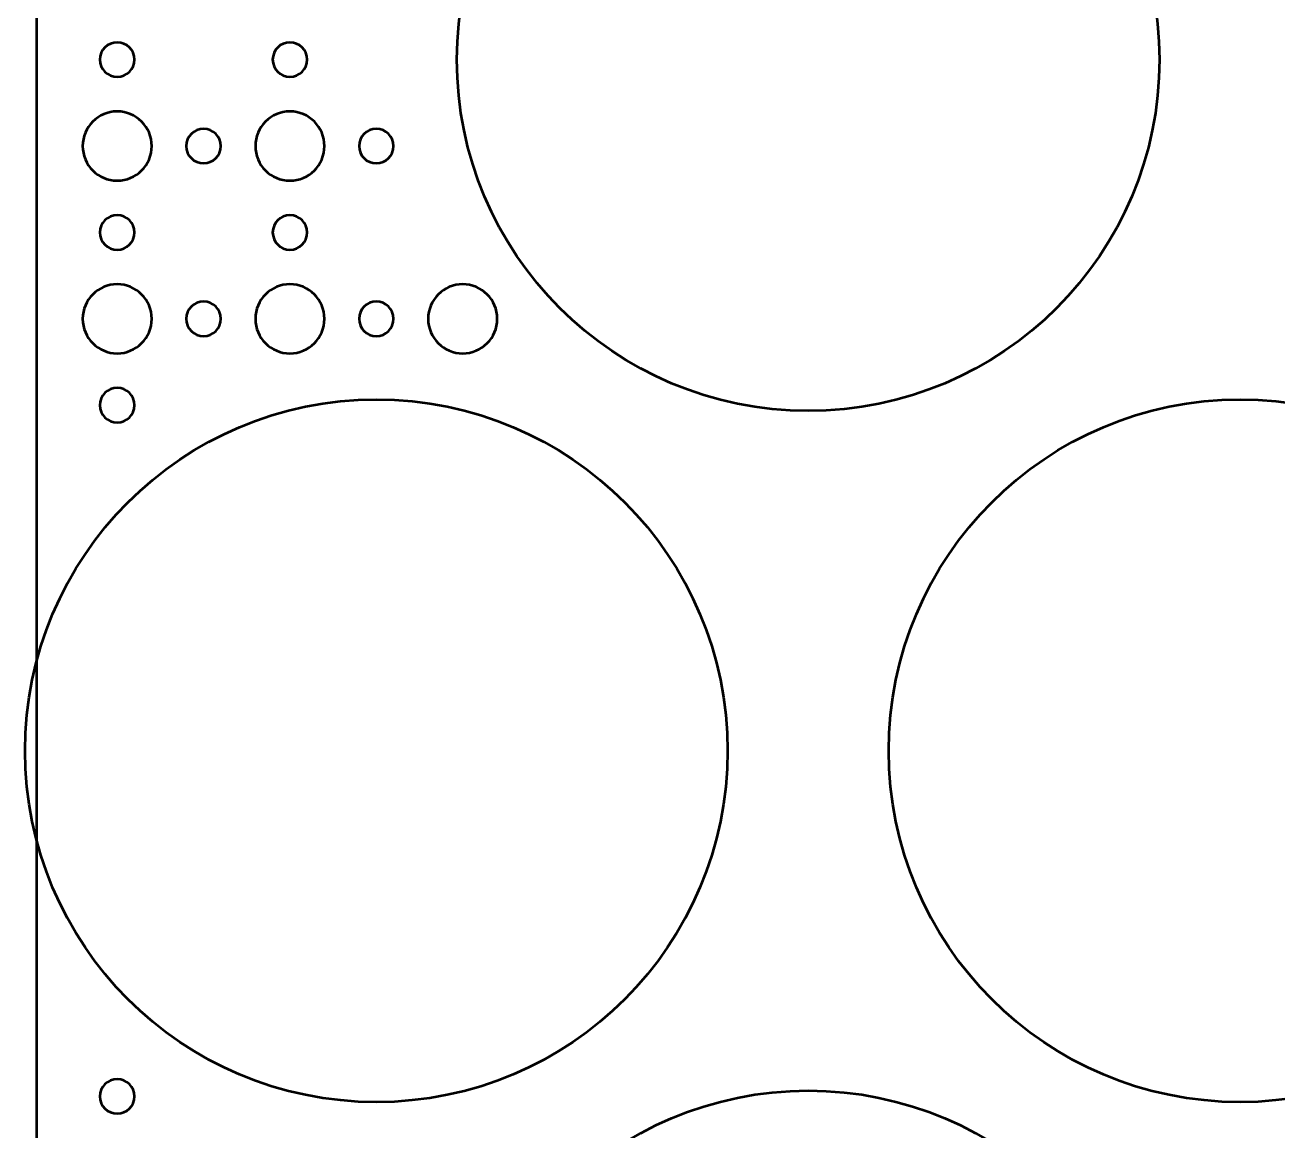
# Model space of a CAD drawing. Header units: centimetres. Extents: x -21.1 to 20.9, y -15.1 to 15.1.
# Drawn here: x -21.05 to -10.17, y -9.3 to 0.3 of the extents above; entities that cross this region are included whole.
import ezdxf

# ---------------------------------------------------------------- set-up
doc = ezdxf.new("R2010")
doc.units = ezdxf.units.CM
doc.header["$MEASUREMENT"] = 0
doc.layers.add('Layer 1', color=7, linetype='Continuous')

msp = doc.modelspace()

# ---------------------------------------------------------------- linework, layer by layer
at = {"layer": 'Layer 1', "lineweight": 53}
for centre in [(-14.25, 0), (-18, -6), (-10.5, -6), (-14.25, -12)]:
    msp.add_ellipse(centre, major_axis=(0, 3.05), ratio=1, dxfattribs=at)
for points, knots in [([(-20.95, -14.45), (-20.95, -14.45), (-20.95, 14.45), (-20.95, 14.45), (-20.95, 14.45), (-20.95, 14.72614), (-20.72614, 14.95), (-20.45, 14.95), (-20.45, 14.95), (-20.45, 14.95), (-0.55, 14.95), (-0.55, 14.95), (-0.55, 14.95), (-0.27386, 14.95), (-0.05, 14.72614), (-0.05, 14.45), (-0.05, 14.45), (-0.05, 14.45), (-0.05, -14.45), (-0.05, -14.45), (-0.05, -14.45), (-0.05, -14.72614), (-0.27386, -14.95), (-0.55, -14.95), (-0.55, -14.95), (-0.55, -14.95), (-20.45, -14.95), (-20.45, -14.95), (-20.45, -14.95), (-20.72614, -14.95), (-20.95, -14.72614), (-20.95, -14.45)], [0, 0, 0, 0, 0.11111111, 0.11111111, 0.11111111, 0.11111111, 0.22222222, 0.22222222, 0.22222222, 0.22222222, 0.33333333, 0.33333333, 0.33333333, 0.33333333, 0.44444444, 0.44444444, 0.44444444, 0.44444444, 0.55555556, 0.55555556, 0.55555556, 0.55555556, 0.66666667, 0.66666667, 0.66666667, 0.66666667, 0.77777778, 0.77777778, 0.77777778, 0.77777778, 1, 1, 1, 1]), ([(-20.1, 0), (-20.1, -0.08284), (-20.16716, -0.15), (-20.25, -0.15), (-20.25, -0.15), (-20.33284, -0.15), (-20.4, -0.08284), (-20.4, 0), (-20.4, 0), (-20.4, 0.08284), (-20.33284, 0.15), (-20.25, 0.15), (-20.25, 0.15), (-20.16716, 0.15), (-20.1, 0.08284), (-20.1, 0)], [0, 0, 0, 0, 0.2, 0.2, 0.2, 0.2, 0.4, 0.4, 0.4, 0.4, 0.6, 0.6, 0.6, 0.6, 1, 1, 1, 1]), ([(-18.6, 0), (-18.6, -0.08284), (-18.66716, -0.15), (-18.75, -0.15), (-18.75, -0.15), (-18.83284, -0.15), (-18.9, -0.08284), (-18.9, 0), (-18.9, 0), (-18.9, 0.08284), (-18.83284, 0.15), (-18.75, 0.15), (-18.75, 0.15), (-18.66716, 0.15), (-18.6, 0.08284), (-18.6, 0)], [0, 0, 0, 0, 0.2, 0.2, 0.2, 0.2, 0.4, 0.4, 0.4, 0.4, 0.6, 0.6, 0.6, 0.6, 1, 1, 1, 1]), ([(-19.95, -0.75), (-19.95, -0.91569), (-20.08431, -1.05), (-20.25, -1.05), (-20.25, -1.05), (-20.41569, -1.05), (-20.55, -0.91569), (-20.55, -0.75), (-20.55, -0.75), (-20.55, -0.58431), (-20.41569, -0.45), (-20.25, -0.45), (-20.25, -0.45), (-20.08431, -0.45), (-19.95, -0.58431), (-19.95, -0.75)], [0, 0, 0, 0, 0.2, 0.2, 0.2, 0.2, 0.4, 0.4, 0.4, 0.4, 0.6, 0.6, 0.6, 0.6, 1, 1, 1, 1]), ([(-18.45, -0.75), (-18.45, -0.91569), (-18.58431, -1.05), (-18.75, -1.05), (-18.75, -1.05), (-18.91569, -1.05), (-19.05, -0.91569), (-19.05, -0.75), (-19.05, -0.75), (-19.05, -0.58431), (-18.91569, -0.45), (-18.75, -0.45), (-18.75, -0.45), (-18.58431, -0.45), (-18.45, -0.58431), (-18.45, -0.75)], [0, 0, 0, 0, 0.2, 0.2, 0.2, 0.2, 0.4, 0.4, 0.4, 0.4, 0.6, 0.6, 0.6, 0.6, 1, 1, 1, 1]), ([(-19.35, -0.75), (-19.35, -0.83284), (-19.41716, -0.9), (-19.5, -0.9), (-19.5, -0.9), (-19.58284, -0.9), (-19.65, -0.83284), (-19.65, -0.75), (-19.65, -0.75), (-19.65, -0.66716), (-19.58284, -0.6), (-19.5, -0.6), (-19.5, -0.6), (-19.41716, -0.6), (-19.35, -0.66716), (-19.35, -0.75)], [0, 0, 0, 0, 0.2, 0.2, 0.2, 0.2, 0.4, 0.4, 0.4, 0.4, 0.6, 0.6, 0.6, 0.6, 1, 1, 1, 1]), ([(-17.85, -0.75), (-17.85, -0.83284), (-17.91716, -0.9), (-18, -0.9), (-18, -0.9), (-18.08284, -0.9), (-18.15, -0.83284), (-18.15, -0.75), (-18.15, -0.75), (-18.15, -0.66716), (-18.08284, -0.6), (-18, -0.6), (-18, -0.6), (-17.91716, -0.6), (-17.85, -0.66716), (-17.85, -0.75)], [0, 0, 0, 0, 0.2, 0.2, 0.2, 0.2, 0.4, 0.4, 0.4, 0.4, 0.6, 0.6, 0.6, 0.6, 1, 1, 1, 1]), ([(-20.1, -1.5), (-20.1, -1.58284), (-20.16716, -1.65), (-20.25, -1.65), (-20.25, -1.65), (-20.33284, -1.65), (-20.4, -1.58284), (-20.4, -1.5), (-20.4, -1.5), (-20.4, -1.41716), (-20.33284, -1.35), (-20.25, -1.35), (-20.25, -1.35), (-20.16716, -1.35), (-20.1, -1.41716), (-20.1, -1.5)], [0, 0, 0, 0, 0.2, 0.2, 0.2, 0.2, 0.4, 0.4, 0.4, 0.4, 0.6, 0.6, 0.6, 0.6, 1, 1, 1, 1]), ([(-18.6, -1.5), (-18.6, -1.58284), (-18.66716, -1.65), (-18.75, -1.65), (-18.75, -1.65), (-18.83284, -1.65), (-18.9, -1.58284), (-18.9, -1.5), (-18.9, -1.5), (-18.9, -1.41716), (-18.83284, -1.35), (-18.75, -1.35), (-18.75, -1.35), (-18.66716, -1.35), (-18.6, -1.41716), (-18.6, -1.5)], [0, 0, 0, 0, 0.2, 0.2, 0.2, 0.2, 0.4, 0.4, 0.4, 0.4, 0.6, 0.6, 0.6, 0.6, 1, 1, 1, 1]), ([(-19.95, -2.25), (-19.95, -2.41569), (-20.08431, -2.55), (-20.25, -2.55), (-20.25, -2.55), (-20.41569, -2.55), (-20.55, -2.41569), (-20.55, -2.25), (-20.55, -2.25), (-20.55, -2.08431), (-20.41569, -1.95), (-20.25, -1.95), (-20.25, -1.95), (-20.08431, -1.95), (-19.95, -2.08431), (-19.95, -2.25)], [0, 0, 0, 0, 0.2, 0.2, 0.2, 0.2, 0.4, 0.4, 0.4, 0.4, 0.6, 0.6, 0.6, 0.6, 1, 1, 1, 1]), ([(-18.45, -2.25), (-18.45, -2.41569), (-18.58431, -2.55), (-18.75, -2.55), (-18.75, -2.55), (-18.91569, -2.55), (-19.05, -2.41569), (-19.05, -2.25), (-19.05, -2.25), (-19.05, -2.08431), (-18.91569, -1.95), (-18.75, -1.95), (-18.75, -1.95), (-18.58431, -1.95), (-18.45, -2.08431), (-18.45, -2.25)], [0, 0, 0, 0, 0.2, 0.2, 0.2, 0.2, 0.4, 0.4, 0.4, 0.4, 0.6, 0.6, 0.6, 0.6, 1, 1, 1, 1]), ([(-16.95, -2.25), (-16.95, -2.41569), (-17.08431, -2.55), (-17.25, -2.55), (-17.25, -2.55), (-17.41569, -2.55), (-17.55, -2.41569), (-17.55, -2.25), (-17.55, -2.25), (-17.55, -2.08431), (-17.41569, -1.95), (-17.25, -1.95), (-17.25, -1.95), (-17.08431, -1.95), (-16.95, -2.08431), (-16.95, -2.25)], [0, 0, 0, 0, 0.2, 0.2, 0.2, 0.2, 0.4, 0.4, 0.4, 0.4, 0.6, 0.6, 0.6, 0.6, 1, 1, 1, 1]), ([(-19.35, -2.25), (-19.35, -2.33284), (-19.41716, -2.4), (-19.5, -2.4), (-19.5, -2.4), (-19.58284, -2.4), (-19.65, -2.33284), (-19.65, -2.25), (-19.65, -2.25), (-19.65, -2.16716), (-19.58284, -2.1), (-19.5, -2.1), (-19.5, -2.1), (-19.41716, -2.1), (-19.35, -2.16716), (-19.35, -2.25)], [0, 0, 0, 0, 0.2, 0.2, 0.2, 0.2, 0.4, 0.4, 0.4, 0.4, 0.6, 0.6, 0.6, 0.6, 1, 1, 1, 1]), ([(-17.85, -2.25), (-17.85, -2.33284), (-17.91716, -2.4), (-18, -2.4), (-18, -2.4), (-18.08284, -2.4), (-18.15, -2.33284), (-18.15, -2.25), (-18.15, -2.25), (-18.15, -2.16716), (-18.08284, -2.1), (-18, -2.1), (-18, -2.1), (-17.91716, -2.1), (-17.85, -2.16716), (-17.85, -2.25)], [0, 0, 0, 0, 0.2, 0.2, 0.2, 0.2, 0.4, 0.4, 0.4, 0.4, 0.6, 0.6, 0.6, 0.6, 1, 1, 1, 1]), ([(-20.1, -3), (-20.1, -3.08284), (-20.16716, -3.15), (-20.25, -3.15), (-20.25, -3.15), (-20.33284, -3.15), (-20.4, -3.08284), (-20.4, -3), (-20.4, -3), (-20.4, -2.91716), (-20.33284, -2.85), (-20.25, -2.85), (-20.25, -2.85), (-20.16716, -2.85), (-20.1, -2.91716), (-20.1, -3)], [0, 0, 0, 0, 0.2, 0.2, 0.2, 0.2, 0.4, 0.4, 0.4, 0.4, 0.6, 0.6, 0.6, 0.6, 1, 1, 1, 1]), ([(-20.1, -9), (-20.1, -9.08284), (-20.16716, -9.15), (-20.25, -9.15), (-20.25, -9.15), (-20.33284, -9.15), (-20.4, -9.08284), (-20.4, -9), (-20.4, -9), (-20.4, -8.91716), (-20.33284, -8.85), (-20.25, -8.85), (-20.25, -8.85), (-20.16716, -8.85), (-20.1, -8.91716), (-20.1, -9)], [0, 0, 0, 0, 0.2, 0.2, 0.2, 0.2, 0.4, 0.4, 0.4, 0.4, 0.6, 0.6, 0.6, 0.6, 1, 1, 1, 1])]:
    msp.add_open_spline(points, degree=3, knots=knots, dxfattribs=at)

doc.saveas('drawing.dxf')
